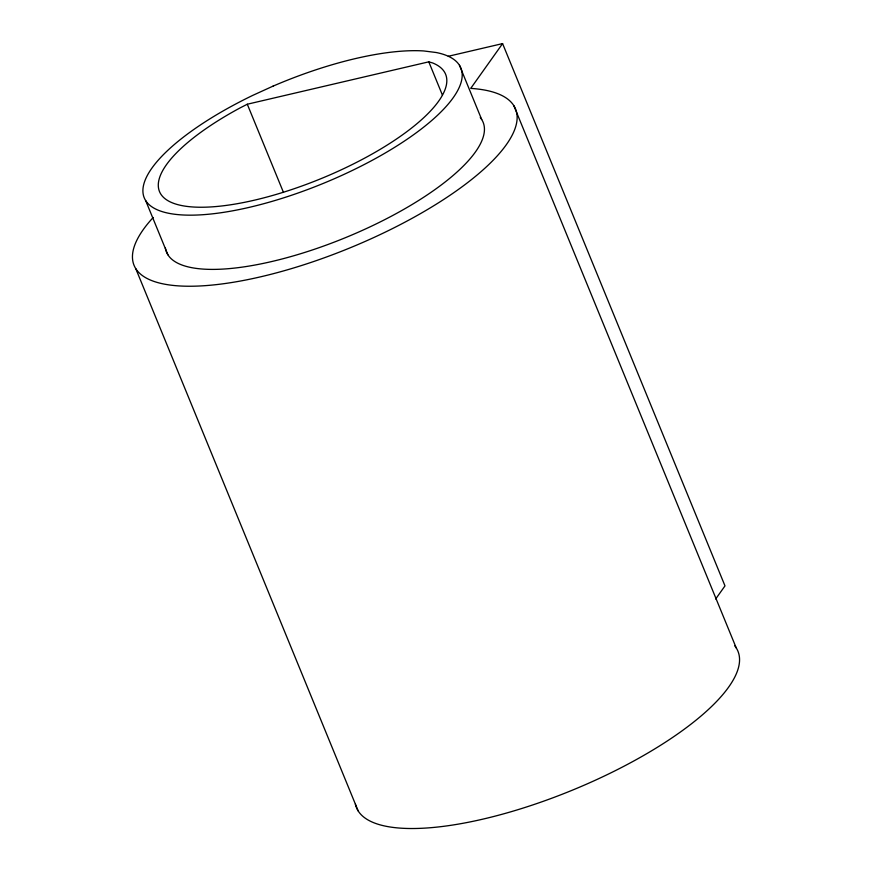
<?xml version="1.0" encoding="UTF-8"?>
<svg xmlns="http://www.w3.org/2000/svg" width="872" height="872" viewBox="0 0 872 872"><rect width="100%" height="100%" fill="white"/><g stroke="black" fill="none" stroke-linecap="round" stroke-linejoin="round"><path stroke-width="1.31" d="M715.672 598.988L724.992 585.886L502.588 43.6L470.727 88.388A206.141 65.749 -22.3 0 1 468.079 182.259A206.141 65.749 -22.3 0 1 216.278 284.632A206.141 65.749 -22.3 0 1 153.178 217.488M247.299 104.226L240.105 107.899A154.606 49.312 -22.3 0 0 172.514 202.904A154.606 49.312 -22.3 0 0 365.008 157.941A154.606 49.312 -22.3 0 0 432.599 62.937L428.784 61.836L247.299 104.226L283.487 192.45M448.273 56.288L502.588 43.6M513.826 105.654L736.241 647.929M459.457 65.28L481.693 119.508M428.784 61.836L442.431 95.113M145.657 200.56L167.904 254.788M135.76 268.641L358.174 810.927M734.78 645.88A206.141 65.749 -22.3 0 1 575.662 788.811A206.141 65.749 -22.3 0 1 355.373 804.093M480.254 117.535A171.097 54.576 -22.3 0 1 347.438 236.846A171.097 54.576 -22.3 0 1 165.386 248.106M273.045 86.132L252.815 95.353A171.097 54.576 -22.3 0 0 155.761 209.084A171.097 54.576 -22.3 0 0 377.881 157.2A171.097 54.576 -22.3 0 0 436.218 52.516L423.672 50.947A171.097 54.576 -22.3 0 0 273.045 86.132"/></g></svg>
